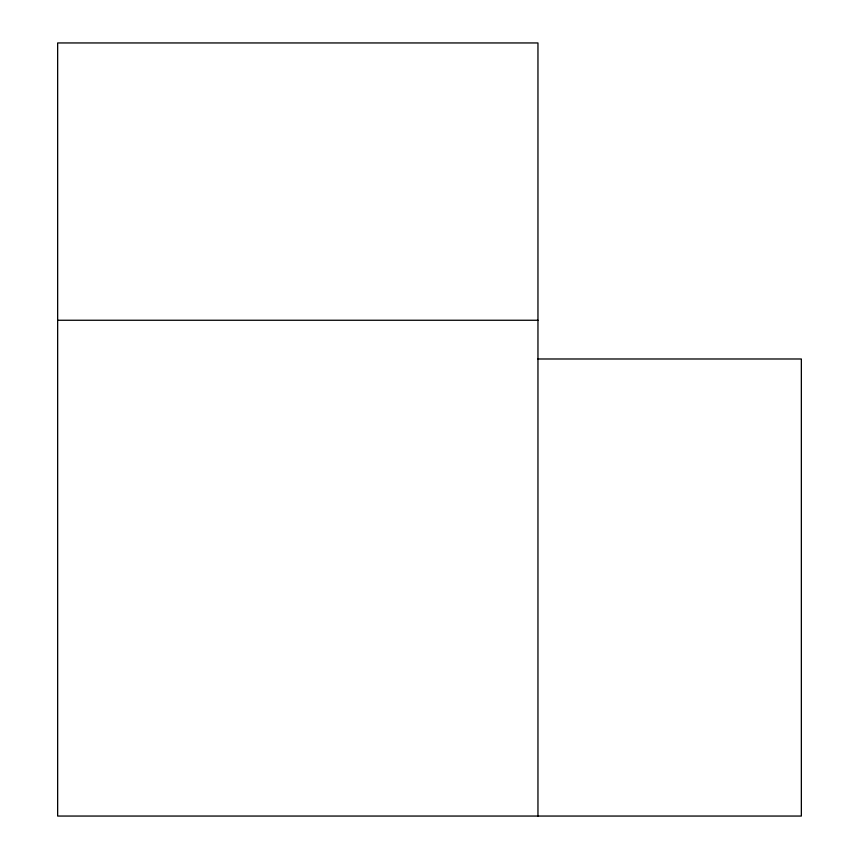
<?xml version="1.0" encoding="UTF-8"?>
<svg xmlns="http://www.w3.org/2000/svg" width="859" height="859" viewBox="0 0 859 859"><rect width="100%" height="100%" fill="white"/><g stroke="black" fill="none" stroke-linecap="round" stroke-linejoin="round"><path stroke-width="1.29" d="M57.65 320.257L537.959 320.257M537.959 358.987L801.35 358.987L801.35 816.05L57.65 816.05L57.65 42.95L537.959 42.95L537.959 816.05"/></g></svg>
